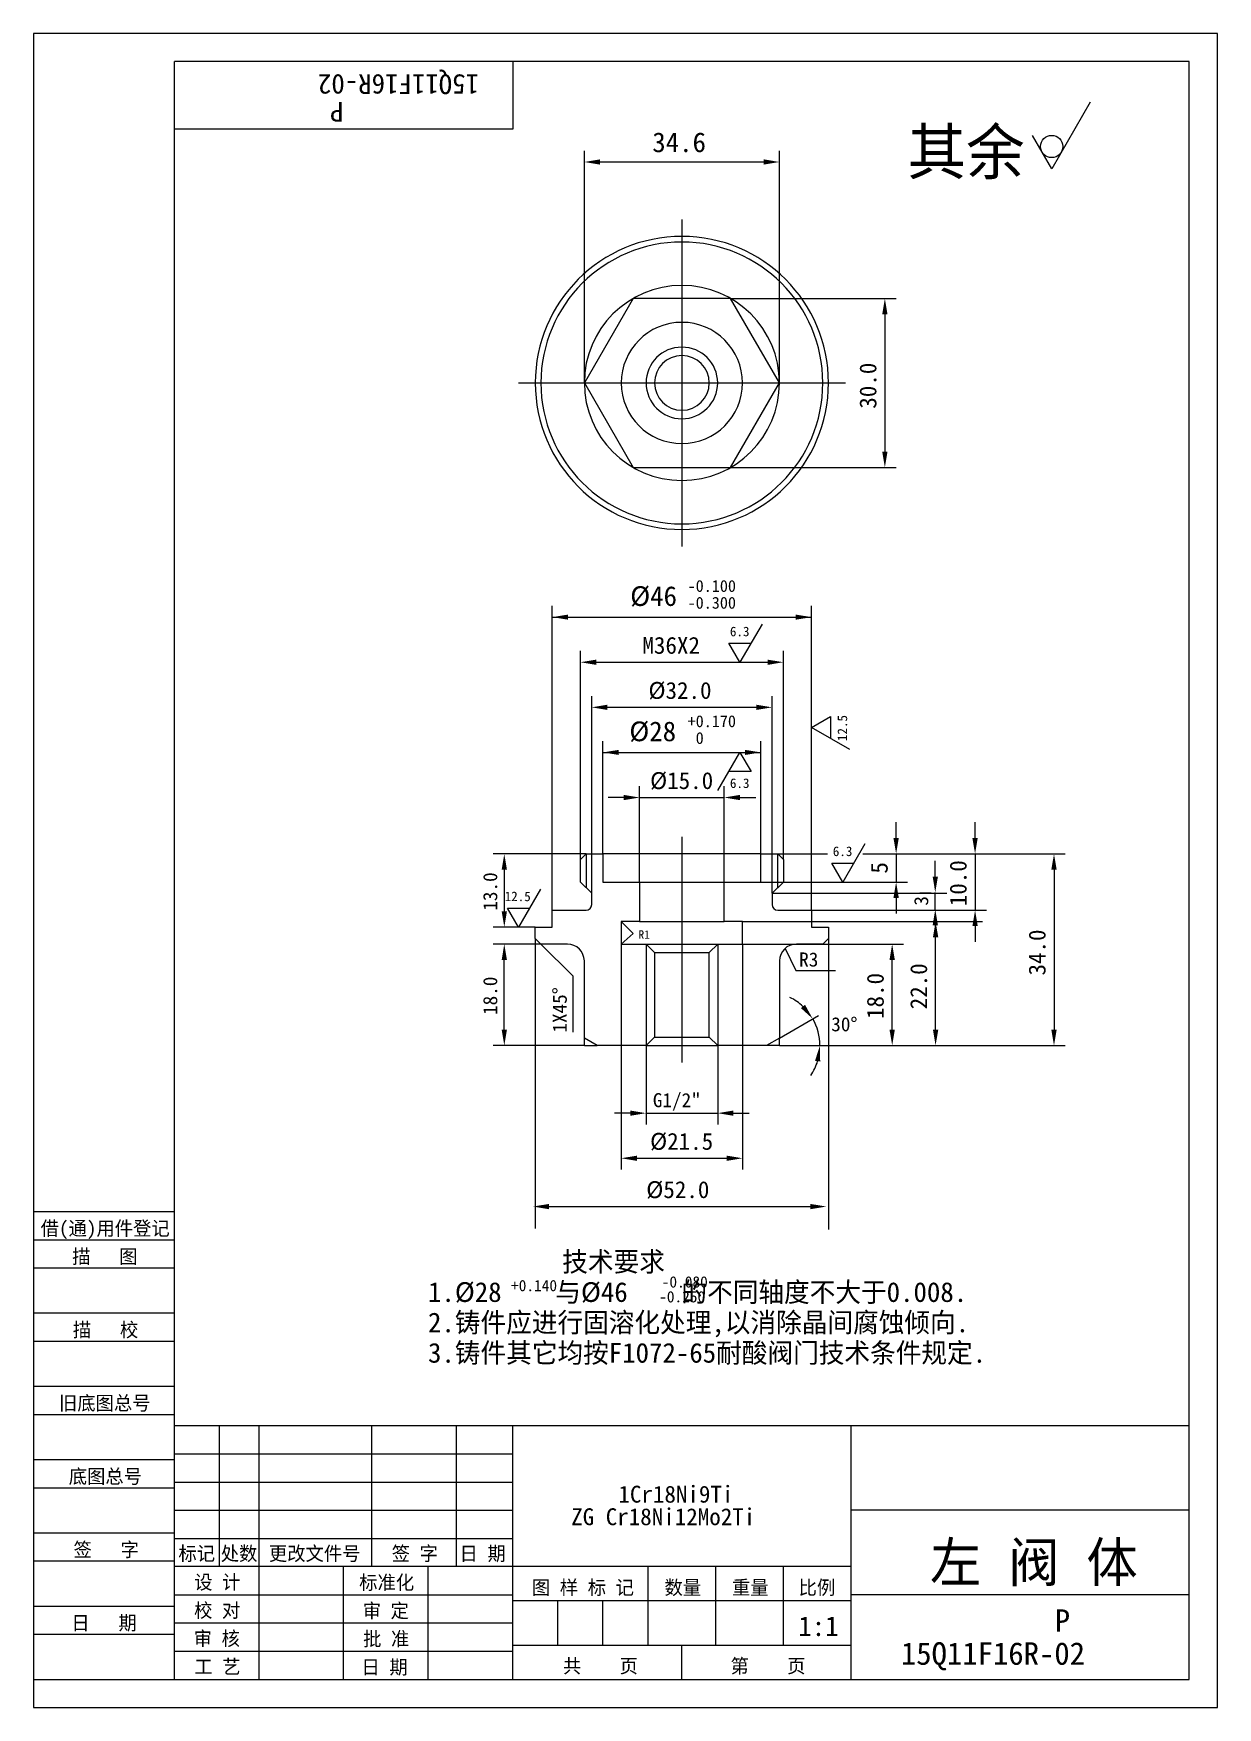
# Model space of a CAD drawing. Header units: metres. Extents: x 0 to 210, y 0 to 297.
import ezdxf

# ---------------------------------------------------------------- set-up
doc = ezdxf.new("R2010")
doc.units = ezdxf.units.M
for name, color, linetype in [('B', 3, 'Continuous'), ('C', 6, 'Continuous'), ('D', 1, 'Continuous'), ('FL', 5, 'Continuous'), ('HA', 5, 'Continuous'), ('T', 7, 'Continuous'), ('TL', 4, 'Continuous')]:
    doc.layers.add(name, color=color, linetype=linetype)

# ---------------------------------------------------------------- blocks, each defined once
blk = doc.blocks.new('TUKUN4')
at = {"layer": 'FL'}
for p, q in [((0, 297), (0, 0)), ((210, 297), (0, 297)), ((210, 0), (210, 297)), ((0, 78), (25, 78)), ((0, 70), (25, 70)), ((0, 65), (25, 65)), ((0, 57), (25, 57)), ((0, 52), (25, 52)), ((33, 25), (33, 50)), ((40, 5), (40, 50)), ((60, 25), (60, 50)), ((75, 25), (75, 50)), ((25, 45), (85, 45)), ((0, 44), (25, 44)), ((0, 39), (25, 39)), ((25, 40), (85, 40)), ((25, 35), (85, 35)), ((0, 31), (25, 31)), ((25, 30), (85, 30)), ((0, 26), (25, 26)), ((70, 5), (70, 25)), ((0, 18), (25, 18)), ((25, 20), (85, 20)), ((25, 15), (85, 15)), ((0, 13), (25, 13)), ((25, 10), (85, 10)), ((0, 0), (210, 0))]:
    blk.add_line(p, q, dxfattribs=at)
at = {"layer": 'TL'}
for p, q in [((25, 5), (25, 292)), ((205, 292), (25, 292)), ((85, 292), (85, 280)), ((205, 5), (205, 292)), ((85, 280), (25, 280)), ((0, 88), (25, 88)), ((0, 83), (25, 83)), ((205, 50), (25, 50)), ((85, 5), (85, 50)), ((145, 5), (145, 50)), ((205, 35), (145, 35)), ((145, 25), (25, 25)), ((55, 5), (55, 25)), ((109, 11), (109, 25)), ((121, 11), (121, 25)), ((133, 11), (133, 25)), ((85, 19), (145, 19)), ((93, 11), (93, 19)), ((101, 11), (101, 19)), ((205, 20), (145, 20)), ((145, 11), (85, 11)), ((115, 5), (115, 11)), ((0, 5), (205, 5))]:
    blk.add_line(p, q, dxfattribs=at)
at = {"layer": 'T'}
for s, p in [('借(通)用件登记', (1.26, 83.76)), ('描   图', (6.86, 78.76)), ('描   校', (6.98, 65.76)), ('旧底图总号', (4.52, 52.76)), ('底图总号', (6.25, 39.76)), ('签   字', (7.1, 26.76)), ('标记', (25.71, 26.07)), ('处数', (33.22, 26.07)), ('更改文件号', (41.75, 26.07)), ('签 字', (63.53, 26.07)), ('日 期', (75.57, 26.07)), ('设 计', (28.5, 20.99)), ('标准化', (57.77, 20.93)), ('图 样 标 记', (88.4, 20.04)), ('数量', (111.92, 20.04)), ('重量', (123.88, 20.04)), ('比例', (135.7, 20.04)), ('校 对', (28.48, 15.99)), ('审 定', (58.39, 15.93)), ('日   期', (6.72, 13.76)), ('审 核', (28.41, 10.99)), ('批 准', (58.46, 10.93)), ('共    页', (93.91, 6.13)), ('第    页', (123.62, 6.13)), ('工 艺', (28.52, 5.99)), ('日 期', (58.18, 5.93))]:
    blk.add_text(s, height=2.5, dxfattribs=at).set_placement(p)

msp = doc.modelspace()

# ---------------------------------------------------------------- linework, layer by layer
at = {"layer": 'B'}
msp.add_lwpolyline([(115, 245.75, 1), (115, 224.25, 1)], format="xyb", close=True, dxfattribs=at)
at = {"layer": 'C'}
for points in [[(115, 264), (115, 206)], [(86, 235), (144, 235)], [(115, 154.45), (115, 114.45)]]:
    msp.add_lwpolyline(points, dxfattribs=at)
at = {"layer": 'D'}
for p, q in [((187.43, 284.84), (180.6, 273.01)), ((180.6, 273.01), (177.18, 278.92)), ((97.7, 235), (97.7, 276.2)), ((100.5, 274.2), (129.5, 274.2)), ((132.3, 235), (132.3, 276.2)), ((123.65, 249.98), (153, 249.98)), ((151, 247.18), (151, 222.82)), ((123.65, 220.02), (153, 220.02)), ((92, 141.45), (92, 195.45)), ((92, 193.45), (138, 193.45)), ((138, 141.45), (138, 195.45)), ((129.21, 192.21), (125.3, 185.45)), ((97, 150.45), (97, 187.45)), ((125.3, 185.45), (123.35, 188.83)), ((123.35, 188.83), (127.26, 188.83)), ((133, 150.45), (133, 187.45)), ((99.8, 185.45), (130.2, 185.45)), ((99, 144.45), (99, 179.45)), ((131, 144.45), (131, 179.45)), ((101.8, 177.45), (128.2, 177.45)), ((138, 173.88), (141.38, 175.84)), ((141.38, 175.84), (141.38, 171.93)), ((144.76, 169.98), (138, 173.88)), ((101, 151.45), (101, 171.45)), ((101, 169.45), (129, 169.45)), ((121.4, 162.69), (125.3, 169.45)), ((125.3, 169.45), (127.26, 166.07)), ((129, 151.45), (129, 171.45)), ((107.5, 146.45), (107.5, 163.45)), ((122.5, 146.45), (122.5, 163.45)), ((127.26, 166.07), (123.35, 166.07)), ((104.7, 161.45), (101.9, 161.45)), ((107.5, 161.45), (122.5, 161.45)), ((125.3, 161.45), (128.1, 161.45)), ((153, 154.25), (153, 157.05)), ((167, 154.25), (167, 157.05)), ((147.46, 153.21), (143.56, 146.45)), ((98, 151.45), (81.5, 151.45)), ((83.5, 148.65), (83.5, 141.25)), ((132, 151.45), (140.82, 151.45)), ((132, 151.45), (140.52, 151.45)), ((132, 151.45), (139.81, 151.45)), ((143.56, 146.45), (141.6, 149.83)), ((141.6, 149.83), (145.51, 149.83)), ((147.12, 151.45), (155, 151.45)), ((148.47, 151.45), (162, 151.45)), ((148.94, 151.45), (183, 151.45)), ((153, 151.45), (153, 146.45)), ((159.94, 147.4), (159.94, 150.2)), ((167, 151.45), (167, 141.45)), ((181, 148.65), (181, 120.25)), ((129, 146.45), (155, 146.45)), ((89.9, 145.21), (86, 138.45)), ((131, 144.45), (162, 144.45)), ((153, 143.65), (153, 140.85)), ((159.22, 144.45), (157.22, 144.45)), ((159.94, 141.6), (159.94, 144.6)), ((86, 138.45), (84.05, 141.83)), ((84.05, 141.83), (87.95, 141.83)), ((138, 141.45), (169, 141.45)), ((159.09, 141.45), (161.22, 141.45)), ((89, 138.45), (81.5, 138.45)), ((104.25, 139.45), (106.36, 137.31)), ((106.36, 137.31), (104.25, 135.45)), ((125.75, 139.45), (168.3, 139.45)), ((159.94, 138.8), (159.94, 136)), ((160, 120.25), (160, 136.65)), ((167, 138.65), (167, 135.85)), ((90, 135.45), (81.5, 135.45)), ((89, 136.45), (89, 84.98)), ((90, 135.45), (95.66, 129.79)), ((104.25, 135.45), (104.25, 95.45)), ((125.75, 135.45), (154.3, 135.45)), ((125.75, 135.45), (125.75, 95.45)), ((133.29, 134.67), (135.2, 130.77)), ((141, 136.45), (141, 84.79)), ((83.5, 120.25), (83.5, 132.65)), ((135.2, 130.77), (138, 130.77)), ((138, 130.77), (142.26, 130.77)), ((152.3, 120.25), (152.3, 132.65)), ((95.66, 129.79), (95.66, 121.79)), ((95.66, 121.79), (95.66, 119.79)), ((132.3, 118.77), (139.23, 122.77)), ((97.7, 117.45), (81.5, 117.45)), ((97.7, 117.45), (97.7, 118.77)), ((97.7, 117.45), (100, 117.45)), ((108.65, 117.45), (108.65, 103.45)), ((121.35, 117.45), (121.35, 103.45)), ((132.3, 117.45), (130, 117.45)), ((132.3, 117.45), (132.3, 118.77)), ((132.3, 117.45), (183, 117.45)), ((132.3, 117.45), (154.3, 117.45)), ((132.3, 117.45), (161.3, 117.45)), ((132.3, 117.45), (168.3, 117.45)), ((105.85, 105.45), (103.05, 105.45)), ((108.65, 105.45), (121.35, 105.45)), ((124.15, 105.45), (126.95, 105.45)), ((107.05, 97.45), (122.95, 97.45)), ((91.41, 88.88), (137.81, 88.88))]:
    msp.add_line(p, q, dxfattribs=at)
msp.add_circle((180.6, 276.95), 1.97, dxfattribs=at)
for start, end in [(46.98, 63.95), (0, 30), (326.05, 343.02)]:
    msp.add_arc((130, 117.45), 9.49, start, end, dxfattribs=at)
for points in [[(100.5, 274.67), (100.5, 273.73), (97.7, 274.2)], [(129.5, 274.67), (129.5, 273.73), (132.3, 274.2)], [(150.53, 247.18), (151.47, 247.18), (151, 249.98)], [(150.53, 222.82), (151.47, 222.82), (151, 220.02)], [(92, 193.45), (94.8, 193.9), (94.8, 193)], [(138, 193.45), (135.2, 193.9), (135.2, 193)], [(99.8, 185.91), (99.8, 184.98), (97, 185.45)], [(130.2, 185.91), (130.2, 184.98), (133, 185.45)], [(101.8, 177.91), (101.8, 176.98), (99, 177.45)], [(128.2, 177.91), (128.2, 176.98), (131, 177.45)], [(101, 169.45), (103.8, 169.9), (103.8, 169)], [(129, 169.45), (126.2, 169.9), (126.2, 169)], [(104.7, 161.91), (104.7, 160.98), (107.5, 161.45)], [(125.3, 161.91), (125.3, 160.98), (122.5, 161.45)], [(152.53, 154.25), (153.47, 154.25), (153, 151.45)], [(166.53, 154.25), (167.47, 154.25), (167, 151.45)], [(83.04, 148.65), (83.97, 148.65), (83.5, 151.45)], [(180.53, 148.65), (181.47, 148.65), (181, 151.45)], [(152.53, 143.65), (153.47, 143.65), (153, 146.45)], [(159.48, 147.4), (160.41, 147.4), (159.94, 144.6)], [(83.04, 141.25), (83.97, 141.25), (83.5, 138.45)], [(159.48, 138.8), (160.41, 138.8), (159.94, 141.6)], [(166.53, 138.65), (167.47, 138.65), (167, 141.45)], [(159.53, 136.65), (160.47, 136.65), (160, 139.45)], [(83.04, 132.65), (83.97, 132.65), (83.5, 135.45)], [(151.83, 132.65), (152.77, 132.65), (152.3, 135.45)], [(136.84, 124.67), (136.11, 124.09), (138.21, 122.19)], [(83.04, 120.25), (83.97, 120.25), (83.5, 117.45)], [(151.83, 120.25), (152.77, 120.25), (152.3, 117.45)], [(159.53, 120.25), (160.47, 120.25), (160, 117.45)], [(180.53, 120.25), (181.47, 120.25), (181, 117.45)], [(138.61, 114.74), (139.53, 114.61), (139.49, 117.45)], [(105.85, 105.91), (105.85, 104.98), (108.65, 105.45)], [(124.15, 105.91), (124.15, 104.98), (121.35, 105.45)], [(107.05, 97.91), (107.05, 96.98), (104.25, 97.45)], [(122.95, 97.91), (122.95, 96.98), (125.75, 97.45)], [(91.41, 89.34), (91.41, 88.41), (88.61, 88.88)], [(137.81, 89.34), (137.81, 88.41), (140.61, 88.88)]]:
    msp.add_solid(points, dxfattribs=at)
at = {"layer": 'HA'}
for p, q in [((98, 151.45), (98, 145.45)), ((131.93, 151.45), (131.93, 145.37)), ((108.65, 135.45), (108.65, 117.45)), ((121.35, 135.45), (121.35, 117.45))]:
    msp.add_line(p, q, dxfattribs=at)
at = {"layer": 'TL'}
for p, q in [((129, 151.45), (101, 151.45)), ((107.5, 146.45), (129, 146.45)), ((107.5, 139.45), (122.5, 139.45)), ((108.65, 135.45), (121.35, 135.45)), ((110.15, 133.95), (119.85, 133.95)), ((110.15, 118.95), (119.85, 118.95)), ((108.65, 117.45), (121.35, 117.45))]:
    msp.add_line(p, q, dxfattribs=at)
for points in [[(115, 261, 1), (115, 209, 1)], [(115, 260, 1), (115, 210, 1)], [(115, 252.3, 1), (115, 217.7, 1)], [(115, 241.35, 1), (115, 228.65, 1)], [(115, 239.85, 1), (115, 230.15, 1)], [(100, 117.45), (97.7, 118.77), (97.7, 132.45, 0.41), (94.7, 135.45), (90, 135.45), (89, 136.45), (89, 138.45), (92, 138.45), (92, 141.45), (98, 141.45, 0.41), (99, 142.45), (99, 144.45), (97, 146.45), (97, 150.45), (98, 151.45), (101, 151.45), (101, 146.45), (107.5, 146.45), (107.5, 139.45), (104.25, 139.45), (104.25, 135.45), (108.65, 135.45), (110.15, 133.95), (110.15, 118.95), (108.65, 117.45)], [(132.3, 118.77), (130, 117.45), (121.35, 117.45), (119.85, 118.95), (119.85, 133.95), (121.35, 135.45), (125.75, 135.45), (125.75, 139.45), (122.5, 139.45), (122.5, 146.45), (129, 146.45), (129, 151.45), (132, 151.45), (133, 150.45), (133, 146.45), (131, 144.45), (131, 142.45, 0.41), (132, 141.45), (138, 141.45), (138, 138.45), (141, 138.45), (141, 136.45), (140, 135.45), (135.3, 135.45, 0.41), (132.3, 132.45)]]:
    msp.add_lwpolyline(points, format="xyb", close=True, dxfattribs=at)
msp.add_lwpolyline([(132.3, 235), (123.65, 249.98), (106.35, 249.98), (97.7, 235), (106.35, 220.02), (123.65, 220.02)], close=True, dxfattribs=at)

# ---------------------------------------------------------------- block references
at = {"layer": 'D'}
msp.add_blockref('TUKUN4', (0, 0), dxfattribs=at)

# ---------------------------------------------------------------- texts
for s, height, rotation, p in [('15Q11F16R-02', 3.5, 180, (79.02, 289.74)), ('P', 3.5, 180, (54.98, 284.83)), ('30.0', 3, 90, (149.5, 230.43)), ('12.5', 1.7, 90, (144.31, 171.46)), ('5', 3, 90, (151.5, 147.95)), ('10.0', 3, 90, (165.5, 142.16)), ('13.0', 2.5, 90, (82.25, 141.37)), ('3', 2.5, 90, (158.69, 142.26)), ('34.0', 3, 90, (179.5, 129.87)), ('22.0', 3, 90, (158.5, 123.87)), ('18.0', 2.5, 90, (82.25, 122.87)), ('18.0', 3, 90, (150.8, 122.16)), ('1X45%%d', 2.5, 90, (94.59, 119.74))]:
    msp.add_text(s, height=height, rotation=rotation, dxfattribs=at).set_placement(p)
for s, height, p in [('34.6', 3.5, (109.75, 275.95)), ('其余', 8, (155, 272)), ('%%C46', 3.5, (105.84, 195.44)), ('-0.100', 2.1, (116.02, 197.93)), ('-0.300', 2.1, (116.02, 194.95)), ('6.3', 1.7, (123.52, 190.06)), ('M36X2', 3, (108, 186.95)), ('%%C32.0', 3, (109.07, 178.95)), ('+0.170', 2.1, (116.02, 173.93)), ('%%C28', 3.5, (105.68, 171.44)), (' 0', 2.1, (116.02, 170.95)), ('%%C15.0', 3, (109.36, 162.95)), ('6.3', 1.7, (123.52, 163.14)), ('6.3', 1.7, (141.77, 151.06)), ('12.5', 1.7, (83.57, 143.06)), ('R1', 1.5, (107.29, 136.39)), ('R3', 2.5, (135.8, 131.46)), ('30%%d', 2.5, (141.49, 119.97)), ('G1/2"', 2.5, (109.85, 106.51)), ('%%c21.5', 3, (109.36, 98.95)), ('%%C52.0', 3, (108.68, 90.38)), ('          技术要求', 3.5, (69.97, 77.35)), ('1.%%C28    与%%C46    的不同轴度不大于0.008.', 3.5, (69.97, 71.96)), ('+0.140', 2, (84.7, 73.86)), ('-0.080', 2, (111.43, 74.51)), ('-0.250', 2, (110.97, 71.88)), ('2.铸件应进行固溶化处理,以消除晶间腐蚀倾向.', 3.5, (69.97, 66.57)), ('3.铸件其它均按F1072-65耐酸阀门技术条件规定.', 3.5, (69.97, 61.18)), ('1Cr18Ni9Ti', 3, (103.74, 36.35)), ('ZG Cr18Ni12Mo2Ti', 3, (95.37, 32.35)), ('左 阀 体', 7, (159.02, 22.28)), ('1:1', 3.5, (135.65, 12.68)), ('P', 4, (181.14, 13.43)), ('15Q11F16R-02', 4, (153.85, 7.58))]:
    msp.add_text(s, height=height, dxfattribs=at).set_placement(p)

doc.saveas('drawing.dxf')
